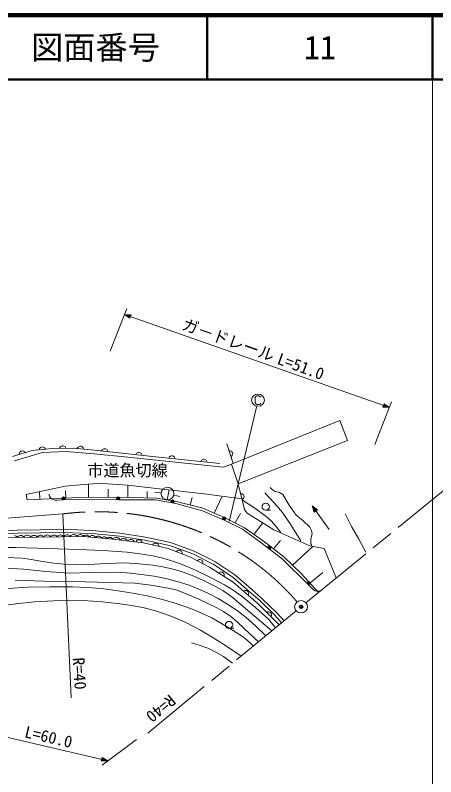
# Model space of a CAD drawing. Units: millimetres, scale not verified. Extents: x 40000 to 680000, y 20000 to 380000.
# Drawn here: x 514160 to 579500, y 261791 to 380000 of the extents above; entities that cross this region are included whole.
import ezdxf
from ezdxf.enums import TextEntityAlignment as Align

# ---------------------------------------------------------------- set-up
doc = ezdxf.new("R2010")
doc.units = ezdxf.units.MM
doc.header["$LTSCALE"] = 1000
doc.header["$PDMODE"] = 32
doc.header["$PDSIZE"] = 500
doc.linetypes.add('CHAIN', pattern=[18.5, 12, -1.5, 3.5, -1.5])
for name, color, linetype, lineweight in [('M-BGD', 7, 'Continuous', 13), ('M-BGD-EXST', 7, 'Continuous', 13), ('M-BMK', 2, 'CHAIN', 13), ('M-BMK-SRVR', 3, 'Continuous', 13), ('M-STR-HTXT', 7, 'Continuous', 13), ('M-TTL', 2, 'Continuous', 140), ('M-TTL-BAND', 7, 'Continuous', 13), ('M-TTL-LINE', 7, 'Continuous', 50)]:
    doc.layers.add(name, color=color, linetype=linetype, lineweight=lineweight)
for name, color, linetype in [('M-BGD-HTXT', 7, 'Continuous'), ('M-OTRS', 6, 'Continuous'), ('M-TTL-TXT', 7, 'Continuous')]:
    doc.layers.add(name, color=color, linetype=linetype)
doc.styles.add('ＭＳ ゴシック', font='')
doc.styles.get('ＭＳ ゴシック').set_extended_font_data('MS Gothic')

msp = doc.modelspace()

# ---------------------------------------------------------------- linework, layer by layer
at = {"layer": 'M-BGD'}
for p, q in [((564605, 317110), (547762, 310327)), ((565807, 313965), (564605, 317110)), ((548028, 310434), (547028, 313476)), ((548783, 307257), (565807, 313965)), ((516792, 312411), (513748, 311501)), ((514055, 310857), (518400, 312146)), ((514887, 312160), (514822, 312041)), ((514965, 312242), (514887, 312160)), ((515067, 312313), (514965, 312242)), ((515220, 312358), (515067, 312313)), ((515346, 312356), (515220, 312358)), ((515460, 312331), (515346, 312356)), ((515585, 312269), (515460, 312331)), ((515673, 312196), (515585, 312269)), ((515747, 312099), (515673, 312196)), ((519917, 312752), (516792, 312411)), ((517883, 312644), (517857, 312527)), ((517931, 312745), (517883, 312644)), ((518019, 312850), (517931, 312745)), ((518112, 312917), (518019, 312850)), ((518227, 312968), (518112, 312917)), ((518386, 312985), (518227, 312968)), ((518510, 312961), (518386, 312985)), ((518400, 312146), (522005, 312259)), ((518616, 312915), (518510, 312961)), ((518727, 312832), (518616, 312915)), ((518798, 312744), (518727, 312832)), ((518851, 312636), (518798, 312744)), ((523161, 312790), (519917, 312752)), ((521077, 312879), (521038, 312765)), ((521136, 312975), (521077, 312879)), ((521235, 313070), (521136, 312975)), ((521334, 313128), (521235, 313070)), ((521454, 313168), (521334, 313128)), ((521614, 313170), (521454, 313168)), ((521734, 313133), (521614, 313170)), ((521835, 313077), (521734, 313133)), ((521936, 312984), (521835, 313077)), ((521998, 312890), (521936, 312984)), ((522039, 312777), (521998, 312890)), ((522005, 312259), (526412, 311918)), ((525444, 312600), (523161, 312790)), ((523855, 312846), (523804, 312737)), ((523923, 312936), (523855, 312846)), ((524032, 313022), (523923, 312936)), ((524137, 313070), (524032, 313022)), ((524260, 313098), (524137, 313070)), ((524419, 313085), (524260, 313098)), ((524535, 313037), (524419, 313085)), ((524630, 312972), (524535, 313037)), ((524721, 312870), (524630, 312972)), ((524772, 312770), (524721, 312870)), ((524801, 312654), (524772, 312770)), ((536019, 311463), (525444, 312600)), ((527644, 312478), (527591, 312370)), ((527715, 312566), (527644, 312478)), ((527826, 312649), (527715, 312566)), ((527932, 312695), (527826, 312649)), ((528056, 312720), (527932, 312695)), ((528215, 312703), (528056, 312720)), ((528330, 312652), (528215, 312703)), ((528423, 312585), (528330, 312652)), ((528511, 312480), (528423, 312585)), ((528559, 312380), (528511, 312480)), ((528585, 312263), (528559, 312380)), ((533113, 312081), (533003, 311997)), ((533220, 312127), (533113, 312081)), ((533344, 312151), (533220, 312127)), ((533503, 312134), (533344, 312151)), ((533617, 312084), (533503, 312134)), ((533710, 312017), (533617, 312084)), ((547506, 312404), (547380, 312407)), ((547620, 312378), (547506, 312404)), ((547745, 312316), (547620, 312378)), ((547832, 312242), (547745, 312316)), ((547906, 312145), (547832, 312242)), ((547954, 312000), (547906, 312145)), ((514795, 311933), (514793, 311814)), ((514822, 312041), (514795, 311933)), ((526412, 311918), (531659, 311426)), ((531659, 311426), (541032, 310402)), ((532932, 311910), (532878, 311801)), ((533003, 311997), (532932, 311910)), ((533798, 311912), (533710, 312017)), ((533847, 311811), (533798, 311912)), ((533873, 311694), (533847, 311811)), ((545953, 310402), (536019, 311463)), ((538059, 311360), (538006, 311251)), ((538130, 311448), (538059, 311360)), ((538240, 311531), (538130, 311448)), ((538347, 311577), (538240, 311531)), ((538470, 311602), (538347, 311577)), ((538630, 311585), (538470, 311602)), ((538744, 311534), (538630, 311585)), ((538837, 311467), (538744, 311534)), ((538925, 311363), (538837, 311467)), ((538974, 311262), (538925, 311363)), ((539000, 311145), (538974, 311262)), ((543097, 310917), (543026, 310829)), ((543208, 311001), (543097, 310917)), ((543314, 311046), (543208, 311001)), ((543438, 311071), (543314, 311046)), ((543597, 311054), (543438, 311071)), ((543711, 311004), (543597, 311054)), ((543804, 310937), (543711, 311004)), ((543892, 310832), (543804, 310937)), ((547677, 311503), (547780, 311572)), ((547780, 311572), (547858, 311655)), ((547858, 311655), (547923, 311773)), ((547923, 311773), (547951, 311881)), ((547951, 311881), (547954, 312000)), ((541032, 310402), (546520, 309834)), ((543026, 310829), (542973, 310721)), ((543941, 310732), (543892, 310832)), ((543967, 310614), (543941, 310732)), ((546520, 309834), (547762, 310327)), ((547762, 310327), (548783, 307257)), ((515838, 305593), (521912, 306919)), ((521912, 306919), (524276, 307109)), ((522031, 305049), (521978, 306173)), ((524276, 307109), (526799, 307298)), ((525566, 305144), (525552, 307204)), ((526799, 307298), (528482, 307260)), ((528482, 307260), (531606, 307071)), ((528611, 305163), (528602, 306417)), ((531606, 307071), (536132, 306540)), ((531635, 305144), (531675, 307063)), ((536132, 306540), (543503, 305706)), ((537764, 304755), (538090, 306319)), ((549792, 303281), (548783, 307257)), ((515993, 304793), (515838, 305593)), ((524044, 305134), (515993, 304793)), ((518006, 304879), (517950, 306054)), ((519456, 305525), (519452, 305639)), ((519503, 305337), (519456, 305525)), ((519631, 305114), (519503, 305337)), ((519756, 304966), (519631, 305114)), ((530133, 305172), (524044, 305134)), ((536141, 305059), (530133, 305172)), ((534639, 305087), (534660, 306062)), ((536826, 305853), (535828, 305928)), ((539386, 304452), (536141, 305059)), ((538788, 305525), (539752, 305272)), ((541349, 303960), (541673, 305117)), ((543503, 305706), (549378, 304912)), ((545094, 302709), (546336, 305324)), ((549297, 305719), (549171, 305729)), ((549408, 305686), (549297, 305719)), ((549529, 305616), (549408, 305686)), ((549611, 305537), (549529, 305616)), ((549595, 304949), (549669, 305063)), ((549678, 305435), (549611, 305537)), ((549669, 305063), (549704, 305169)), ((549715, 305288), (549678, 305435)), ((549704, 305169), (549715, 305288)), ((519920, 304858), (519756, 304966)), ((520164, 304752), (519920, 304858)), ((520366, 304720), (520164, 304752)), ((520686, 304730), (520366, 304720)), ((521686, 304762), (520686, 304730)), ((523939, 304833), (521686, 304762)), ((530245, 304762), (523939, 304833)), ((535952, 304762), (530245, 304762)), ((539105, 304193), (535952, 304762)), ((543234, 303057), (539105, 304193)), ((543311, 303467), (539386, 304452)), ((549404, 304809), (549512, 304872)), ((549512, 304872), (549595, 304949)), ((562912, 300160), (560320, 303839)), ((560320, 303839), (560609, 302883)), ((561142, 303219), (560320, 303839)), ((546613, 301636), (543234, 303057)), ((546877, 301951), (543311, 303467)), ((548319, 301193), (549178, 302656)), ((549792, 303281), (550192, 302722)), ((550192, 302722), (554318, 300107)), ((553075, 303160), (553826, 303160)), ((560387, 303744), (560637, 302946)), ((561070, 303219), (560387, 303744)), ((560454, 303650), (560665, 303009)), ((560998, 303219), (560454, 303650)), ((560520, 303555), (560692, 303072)), ((560926, 303219), (560520, 303555)), ((560587, 303460), (560720, 303135)), ((560853, 303219), (560587, 303460)), ((560609, 302883), (561142, 303219)), ((560637, 302946), (561070, 303219)), ((560665, 303009), (560998, 303219)), ((560676, 303334), (560748, 303198)), ((560781, 303219), (560676, 303334)), ((560692, 303072), (560926, 303219)), ((560720, 303135), (560853, 303219)), ((560748, 303198), (560781, 303219)), ((549466, 300215), (546613, 301636)), ((549761, 300435), (546877, 301951)), ((552685, 298389), (549761, 300435)), ((551223, 299412), (552612, 301189)), ((510305, 299791), (514480, 300052)), ((510338, 299318), (514502, 299578)), ((514172, 299208), (514052, 299225)), ((514293, 299152), (514172, 299208)), ((514374, 299096), (514293, 299152)), ((514435, 299040), (514374, 299096)), ((514480, 300052), (518015, 300126)), ((514502, 299578), (518025, 299653)), ((514614, 299099), (514555, 299042)), ((514694, 299157), (514614, 299099)), ((514813, 299215), (514694, 299157)), ((514933, 299236), (514813, 299215)), ((515053, 299237), (514933, 299236)), ((515173, 299220), (515053, 299237)), ((515294, 299164), (515173, 299220)), ((515375, 299109), (515294, 299164)), ((515436, 299052), (515375, 299109)), ((515627, 299127), (515562, 299063)), ((515714, 299190), (515627, 299127)), ((515845, 299254), (515714, 299190)), ((515977, 299277), (515845, 299254)), ((516109, 299278), (515977, 299277)), ((516242, 299259), (516109, 299278)), ((516374, 299198), (516242, 299259)), ((516463, 299137), (516374, 299198)), ((516530, 299075), (516463, 299137)), ((516598, 298972), (516530, 299075)), ((516716, 299125), (516657, 299067)), ((516795, 299182), (516716, 299125)), ((516914, 299241), (516795, 299182)), ((517034, 299261), (516914, 299241)), ((517154, 299263), (517034, 299261)), ((517275, 299245), (517154, 299263)), ((517396, 299190), (517275, 299245)), ((517476, 299134), (517396, 299190)), ((517537, 299078), (517476, 299134)), ((517598, 298984), (517537, 299078)), ((517641, 299079), (517582, 298984)), ((524787, 299095), (517598, 298984)), ((517700, 299137), (517641, 299079)), ((517779, 299195), (517700, 299137)), ((517898, 299254), (517779, 299195)), ((518018, 299274), (517898, 299254)), ((518015, 300126), (521961, 300201)), ((518138, 299276), (518018, 299274)), ((518025, 299653), (521954, 299727)), ((518258, 299259), (518138, 299276)), ((518379, 299204), (518258, 299259)), ((518460, 299149), (518379, 299204)), ((518521, 299093), (518460, 299149)), ((518583, 298999), (518521, 299093)), ((518647, 299104), (518583, 298999)), ((518712, 299168), (518647, 299104)), ((518799, 299232), (518712, 299168)), ((518930, 299296), (518799, 299232)), ((519062, 299319), (518930, 299296)), ((519194, 299321), (519062, 299319)), ((519327, 299302), (519194, 299321)), ((519460, 299242), (519327, 299302)), ((519549, 299181), (519460, 299242)), ((519616, 299119), (519549, 299181)), ((519684, 299016), (519616, 299119)), ((519742, 299112), (519684, 299016)), ((519801, 299169), (519742, 299112)), ((519880, 299228), (519801, 299169)), ((520000, 299286), (519880, 299228)), ((520119, 299307), (520000, 299286)), ((520239, 299309), (520119, 299307)), ((520360, 299292), (520239, 299309)), ((520481, 299237), (520360, 299292)), ((520562, 299181), (520481, 299237)), ((520623, 299125), (520562, 299181)), ((520685, 299032), (520623, 299125)), ((520743, 299127), (520685, 299032)), ((520802, 299185), (520743, 299127)), ((520881, 299243), (520802, 299185)), ((521000, 299302), (520881, 299243)), ((521120, 299323), (521000, 299302)), ((521240, 299324), (521120, 299323)), ((521360, 299307), (521240, 299324)), ((521482, 299252), (521360, 299307)), ((521563, 299197), (521482, 299252)), ((521624, 299141), (521563, 299197)), ((521685, 299047), (521624, 299141)), ((521744, 299143), (521685, 299047)), ((521803, 299201), (521744, 299143)), ((521882, 299259), (521803, 299201)), ((522001, 299317), (521882, 299259)), ((521954, 299727), (526628, 299504)), ((521961, 300201), (526667, 299976)), ((522121, 299338), (522001, 299317)), ((522241, 299340), (522121, 299338)), ((522361, 299323), (522241, 299340)), ((522482, 299268), (522361, 299323)), ((522563, 299212), (522482, 299268)), ((522624, 299156), (522563, 299212)), ((522686, 299063), (522624, 299156)), ((522750, 299168), (522686, 299063)), ((522815, 299231), (522750, 299168)), ((522902, 299295), (522815, 299231)), ((523033, 299360), (522902, 299295)), ((523165, 299383), (523033, 299360)), ((523297, 299385), (523165, 299383)), ((523429, 299366), (523297, 299385)), ((523563, 299305), (523429, 299366)), ((523652, 299244), (523563, 299305)), ((523719, 299183), (523652, 299244)), ((523787, 299080), (523719, 299183)), ((523845, 299175), (523787, 299080)), ((523904, 299233), (523845, 299175)), ((523983, 299291), (523904, 299233)), ((524102, 299350), (523983, 299291)), ((524222, 299371), (524102, 299350)), ((524342, 299373), (524222, 299371)), ((524463, 299355), (524342, 299373)), ((524584, 299300), (524463, 299355)), ((524665, 299245), (524584, 299300)), ((524726, 299189), (524665, 299245)), ((524787, 299095), (524726, 299189)), ((524828, 299177), (524765, 299097)), ((529344, 298649), (524787, 299095)), ((524887, 299223), (524828, 299177)), ((524965, 299266), (524887, 299223)), ((525078, 299307), (524965, 299266)), ((525187, 299313), (525078, 299307)), ((525295, 299303), (525187, 299313)), ((525400, 299275), (525295, 299303)), ((525502, 299214), (525400, 299275)), ((525568, 299156), (525502, 299214)), ((525616, 299100), (525568, 299156)), ((525661, 299010), (525616, 299100)), ((525731, 299098), (525661, 299010)), ((525797, 299149), (525731, 299098)), ((525883, 299198), (525797, 299149)), ((526008, 299242), (525883, 299198)), ((526130, 299249), (526008, 299242)), ((526249, 299238), (526130, 299249)), ((526367, 299207), (526249, 299238)), ((526480, 299139), (526367, 299207)), ((526554, 299075), (526480, 299139)), ((526607, 299012), (526554, 299075)), ((526628, 299504), (530360, 299132)), ((526667, 299976), (530426, 299602)), ((526856, 299081), (526779, 299037)), ((526969, 299122), (526856, 299081)), ((527079, 299128), (526969, 299122)), ((527186, 299118), (527079, 299128)), ((527292, 299090), (527186, 299118)), ((527394, 299029), (527292, 299090)), ((530360, 299132), (534289, 298538)), ((530426, 299602), (534385, 299003)), ((552319, 298155), (549466, 300215)), ((554318, 300107), (559926, 297644)), ((517598, 298984), (511431, 298909)), ((514496, 298946), (514435, 299040)), ((514555, 299042), (514496, 298946)), ((515497, 298958), (515436, 299052)), ((515562, 299063), (515497, 298958)), ((516657, 299067), (516598, 298972)), ((526656, 298912), (526607, 299012)), ((526720, 298992), (526656, 298912)), ((526779, 299037), (526720, 298992)), ((527460, 298971), (527394, 299029)), ((527508, 298915), (527460, 298971)), ((527552, 298825), (527508, 298915)), ((527615, 298904), (527552, 298825)), ((527675, 298950), (527615, 298904)), ((527752, 298994), (527675, 298950)), ((527865, 299034), (527752, 298994)), ((527974, 299040), (527865, 299034)), ((528082, 299030), (527974, 299040)), ((528188, 299002), (528082, 299030)), ((528290, 298941), (528188, 299002)), ((528356, 298883), (528290, 298941)), ((528404, 298827), (528356, 298883)), ((528448, 298737), (528404, 298827)), ((528511, 298816), (528448, 298737)), ((528571, 298862), (528511, 298816)), ((528648, 298906), (528571, 298862)), ((528761, 298946), (528648, 298906)), ((528870, 298953), (528761, 298946)), ((528978, 298942), (528870, 298953)), ((529084, 298915), (528978, 298942)), ((529186, 298853), (529084, 298915)), ((529252, 298795), (529186, 298853)), ((529300, 298739), (529252, 298795)), ((529344, 298649), (529300, 298739)), ((529396, 298758), (529309, 298654)), ((532684, 298240), (529344, 298649)), ((529476, 298816), (529396, 298758)), ((529581, 298872), (529476, 298816)), ((529733, 298923), (529581, 298872)), ((529879, 298928), (529733, 298923)), ((530022, 298910), (529879, 298928)), ((530162, 298870), (530022, 298910)), ((530296, 298785), (530162, 298870)), ((530382, 298706), (530296, 298785)), ((530444, 298629), (530382, 298706)), ((530500, 298508), (530444, 298629)), ((530580, 298603), (530500, 298508)), ((530654, 298657), (530580, 298603)), ((530749, 298708), (530654, 298657)), ((530889, 298754), (530749, 298708)), ((531023, 298759), (530889, 298754)), ((531154, 298743), (531023, 298759)), ((531282, 298706), (531154, 298743)), ((531404, 298628), (531282, 298706)), ((531483, 298555), (531404, 298628)), ((531540, 298485), (531483, 298555)), ((531592, 298374), (531540, 298485)), ((531671, 298469), (531592, 298374)), ((531745, 298523), (531671, 298469)), ((531841, 298575), (531745, 298523)), ((531981, 298621), (531841, 298575)), ((532114, 298625), (531981, 298621)), ((532246, 298609), (532114, 298625)), ((532374, 298572), (532246, 298609)), ((532496, 298494), (532374, 298572)), ((532575, 298422), (532496, 298494)), ((532632, 298352), (532575, 298422)), ((532684, 298240), (532632, 298352)), ((534100, 298092), (532684, 298240)), ((532947, 298327), (532894, 298218)), ((533018, 298415), (532947, 298327)), ((533129, 298499), (533018, 298415)), ((533235, 298545), (533129, 298499)), ((533359, 298570), (533235, 298545)), ((533518, 298553), (533359, 298570)), ((533633, 298503), (533518, 298553)), ((533725, 298436), (533633, 298503)), ((533814, 298331), (533725, 298436)), ((533863, 298231), (533814, 298331)), ((533889, 298114), (533863, 298231)), ((537911, 297237), (534100, 298092)), ((534289, 298538), (538138, 297683)), ((534385, 299003), (538285, 298137)), ((535667, 297954), (535585, 297875)), ((535787, 298025), (535667, 297954)), ((535898, 298058), (535787, 298025)), ((536024, 298069), (535898, 298058)), ((536180, 298034), (536024, 298069)), ((536288, 297971), (536180, 298034)), ((536371, 297894), (536288, 297971)), ((536446, 297780), (536371, 297894)), ((538285, 298137), (541961, 296814)), ((555623, 295598), (552319, 298155)), ((555880, 295938), (552685, 298389)), ((554283, 297163), (555388, 298454)), ((535585, 297875), (535518, 297774)), ((536481, 297674), (536446, 297780)), ((536492, 297555), (536481, 297674)), ((541368, 295862), (537911, 297237)), ((538138, 297683), (541753, 296382)), ((539261, 296823), (539178, 296733)), ((539355, 296888), (539261, 296823)), ((539486, 296939), (539355, 296888)), ((539602, 296954), (539486, 296939)), ((539728, 296945), (539602, 296954)), ((539876, 296887), (539728, 296945)), ((539971, 296808), (539876, 296887)), ((540040, 296719), (539971, 296808)), ((540093, 296595), (540040, 296719)), ((541961, 296814), (545157, 295188)), ((557242, 294631), (560383, 297559)), ((559926, 297644), (562169, 297227)), ((562169, 297227), (564043, 292645)), ((540110, 296485), (540093, 296595)), ((540100, 296366), (540110, 296485)), ((544353, 294338), (541368, 295862)), ((541753, 296382), (544895, 294784)), ((559602, 291691), (555623, 295598)), ((558604, 293323), (555880, 295938)), ((542512, 295407), (542420, 295325)), ((542613, 295463), (542512, 295407)), ((542748, 295501), (542613, 295463)), ((542865, 295506), (542748, 295501)), ((542989, 295486), (542865, 295506)), ((543130, 295414), (542989, 295486)), ((543217, 295327), (543130, 295414)), ((543277, 295232), (543217, 295327)), ((543317, 295103), (543277, 295232)), ((543301, 294875), (543323, 294993)), ((543323, 294993), (543317, 295103)), ((544895, 294784), (547959, 292777)), ((545157, 295188), (548273, 293147)), ((548007, 291996), (544353, 294338)), ((545866, 293506), (545766, 293433)), ((545972, 293552), (545866, 293506)), ((546111, 293577), (545972, 293552)), ((546227, 293571), (546111, 293577)), ((546349, 293539), (546227, 293571)), ((546482, 293454), (546349, 293539)), ((546559, 293359), (546482, 293454)), ((546608, 293259), (546559, 293359)), ((546635, 293127), (546608, 293259)), ((561292, 290401), (558604, 293323)), ((559948, 291862), (561930, 293494)), ((546594, 292902), (546628, 293017)), ((546628, 293017), (546635, 293127)), ((547959, 292777), (550513, 290547)), ((551935, 288577), (548007, 291996)), ((548273, 293147), (550851, 290896)), ((550851, 290896), (552486, 289475)), ((560297, 291009), (559602, 291691)), ((560519, 290791), (560297, 291009)), ((561851, 290848), (561735, 290743)), ((549713, 290665), (549602, 290607)), ((549825, 290697), (549713, 290665)), ((549967, 290702), (549825, 290697)), ((550081, 290680), (549967, 290702)), ((550196, 290631), (550081, 290680)), ((550314, 290528), (550196, 290631)), ((550376, 290423), (550314, 290528)), ((550339, 289966), (550391, 290075)), ((550409, 290317), (550376, 290423)), ((550391, 290075), (550414, 290184)), ((550414, 290184), (550409, 290317)), ((550513, 290547), (552139, 289135)), ((560771, 290653), (560519, 290791)), ((560996, 290595), (560771, 290653)), ((561279, 290590), (560996, 290595)), ((561507, 290640), (561279, 290590)), ((561735, 290743), (561507, 290640)), ((555153, 285368), (551935, 288577)), ((552139, 289135), (554496, 286867)), ((552486, 289475), (554866, 287186)), ((553314, 287367), (553199, 287316)), ((553428, 287391), (553314, 287367)), ((553569, 287387), (553428, 287391)), ((553682, 287358), (553569, 287387)), ((553794, 287301), (553682, 287358)), ((553904, 287191), (553794, 287301)), ((553888, 286629), (553948, 286735)), ((553957, 287083), (553904, 287191)), ((553948, 286735), (553979, 286841)), ((553983, 286975), (553957, 287083)), ((553979, 286841), (553983, 286975)), ((554496, 286867), (555542, 285688)), ((554866, 287186), (555925, 285993)), ((547379, 284838), (548129, 284838))]:
    msp.add_line(p, q, dxfattribs=at)
for points in [[(553782, 306681), (554062, 306389), (554546, 306069), (555136, 305942), (555757, 305583), (556745, 303929), (557804, 302413), (558823, 301584), (559907, 300524), (560171, 300038), (560294, 299482), (560079, 298709), (560085, 297931), (560262, 297708)], [(552957, 305873), (554401, 304312), (555667, 302794), (556884, 301057), (558042, 299218), (558524, 298433)], [(549482, 304730), (551225, 303595), (553094, 302247), (553960, 301458), (554646, 300692), (555431, 299687)], [(565416, 302613), (566417, 300662), (567559, 298663), (568626, 296649)], [(511456, 297396), (514258, 297377), (523993, 297080), (527790, 296904), (531533, 296634), (533521, 296404), (535528, 296070), (537085, 295712), (538808, 295209), (540344, 294651), (542167, 293867), (544415, 292784), (546688, 291569), (548035, 290751), (549399, 289798), (551510, 288053), (553582, 286207), (554604, 284917)], [(512739, 295846), (515234, 295706), (516630, 295541), (518399, 295219), (520166, 294949), (521775, 294801), (523575, 294712), (525578, 294723), (528318, 294895), (531217, 294976), (533417, 294850), (535532, 294630), (537114, 294385), (538725, 294025), (540246, 293553), (541922, 292920), (543422, 292276), (545195, 291400), (546421, 290685), (547886, 289691), (554044, 284455)], [(512846, 294196), (515435, 294028), (518981, 293648), (522530, 293393), (525929, 293516), (529374, 293545), (531572, 293426), (533765, 293210), (535745, 292926), (537557, 292572), (539298, 292125), (541007, 291581), (542468, 291022), (544092, 290284), (545670, 289459), (547305, 288484), (548639, 287581), (550035, 286503), (551503, 285213), (552885, 283862), (553082, 283663)], [(514128, 292317), (518529, 292162), (523125, 292100), (532724, 291867), (535245, 291525), (537946, 291057), (539112, 290791), (540117, 290468), (542712, 289350), (545396, 288075), (546510, 287430), (547649, 286653), (548651, 285832), (549779, 284757), (551978, 282754)], [(513076, 291022), (516132, 291220), (519534, 291288), (523080, 291259), (525280, 291175), (527567, 290991), (530149, 290676), (532735, 290259), (534890, 289828), (537045, 289291), (539148, 288671), (541408, 287894), (542913, 287302), (544713, 286475), (547108, 285072), (549455, 283582), (550222, 282984), (550926, 282311), (551155, 282077)], [(549258, 280516), (547164, 281977), (545039, 283328), (542931, 284529), (540647, 285712), (539023, 286450), (537500, 287038), (535793, 287585), (534190, 287994), (532229, 288380), (530404, 288643), (527696, 288935), (524703, 289156), (522396, 289189), (520100, 289121), (517104, 288922), (514256, 288641), (504740, 287359)], [(541570, 282591), (542905, 282188), (544077, 281730), (545316, 281126), (546514, 280436), (547943, 279433)]]:
    msp.add_lwpolyline(points, dxfattribs=at)
for centre, major_axis in [((537824, 305779), (1001, 0)), ((521678, 304998), (250, 0)), ((521678, 304998), (150, 0)), ((521678, 304998), (50, 0)), ((530146, 304999), (250, 0)), ((530146, 304999), (150, 0)), ((530146, 304999), (50, 0)), ((538601, 304525), (250, 0)), ((538601, 304525), (150, 0)), ((538601, 304525), (50, 0)), ((553075, 303699), (570, 0)), ((546623, 301891), (250, 0)), ((546623, 301891), (150, 0)), ((546623, 301891), (50, 0)), ((553673, 297413), (250, 0)), ((553673, 297413), (150, 0)), ((553673, 297413), (50, 0)), ((559782, 291855), (250, 0)), ((559782, 291855), (150, 0)), ((559782, 291855), (50, 0)), ((547379, 285378), (570, 0))]:
    msp.add_ellipse(centre, major_axis=major_axis, ratio=0.946108, dxfattribs=at)
at = {"layer": 'M-BGD-EXST'}
for p, q in [((551552, 320820), (551432, 320668)), ((551432, 320668), (551432, 319835)), ((551712, 320933), (551552, 320820)), ((552072, 320933), (551712, 320933)), ((552232, 320820), (552072, 320933)), ((552312, 320706), (552232, 320820)), ((551721, 319355), (547388, 301435)), ((551432, 319835), (551552, 319683)), ((551552, 319683), (551712, 319570)), ((551712, 319570), (552072, 319570)), ((552072, 319570), (552232, 319645)), ((552232, 319645), (552312, 319759))]:
    msp.add_line(p, q, dxfattribs=at)
msp.add_ellipse((551872, 320251), major_axis=(1001, 0), ratio=0.946108, dxfattribs=at)
at = {"layer": 'M-BMK'}
for p, q in [((559332, 288802), (580659, 306195)), ((521582, 302596), (463756, 298287)), ((557818, 287563), (534743, 268566))]:
    msp.add_line(p, q, dxfattribs=at)
msp.add_ellipse((526873, 265053), major_axis=(40033, 0), ratio=0.946108, start_param=0.6819679, end_param=1.7033674, dxfattribs=at)
at = {"layer": 'M-BMK-SRVR'}
for major_axis in [(1001, 0), (40, 0)]:
    msp.add_ellipse((558573, 288184), major_axis=major_axis, ratio=0.946108, dxfattribs=at)
at = {"layer": 'M-OTRS'}
msp.add_point((558573, 288184), dxfattribs=at)
at = {"layer": 'M-STR-HTXT'}
for p, q in [((528898, 327855), (531490, 334457)), ((531141, 333569), (572296, 319104)), ((531141, 333569), (532177, 333488)), ((531982, 332991), (531141, 333569)), ((531404, 333477), (532112, 333430)), ((531972, 333075), (531404, 333477)), ((531554, 333424), (532046, 333372)), ((531963, 333159), (531554, 333424)), ((532046, 333372), (531963, 333159)), ((532112, 333430), (531972, 333075)), ((532177, 333488), (531982, 332991)), ((531779, 333345), (531981, 333314)), ((531953, 333243), (531779, 333345)), ((531981, 333314), (531953, 333243)), ((572644, 319992), (570052, 313390)), ((571260, 319185), (571455, 319682)), ((572296, 319104), (571260, 319185)), ((571325, 319243), (571465, 319598)), ((572033, 319196), (571325, 319243)), ((571391, 319301), (571474, 319514)), ((571883, 319249), (571391, 319301)), ((571455, 319682), (572296, 319104)), ((571456, 319359), (571484, 319430)), ((571658, 319328), (571456, 319359)), ((571465, 319598), (572033, 319196)), ((571474, 319514), (571883, 319249)), ((571484, 319430), (571658, 319328)), ((521582, 302596), (522837, 274035)), ((493121, 272512), (528559, 264283)), ((527651, 263607), (532979, 267575)), ((527520, 264251), (527654, 264766)), ((528559, 264283), (527520, 264251)), ((527578, 264316), (527674, 264684)), ((528287, 264346), (527578, 264316)), ((527636, 264380), (527694, 264601)), ((528131, 264382), (527636, 264380)), ((527654, 264766), (528559, 264283)), ((527674, 264684), (528287, 264346)), ((527694, 264601), (528131, 264382)), ((527694, 264445), (527713, 264518)), ((527898, 264436), (527694, 264445)), ((527713, 264518), (527898, 264436))]:
    msp.add_line(p, q, dxfattribs=at)
at = {"layer": 'M-TTL'}
msp.add_line((680000, 380000), (40000, 380000), dxfattribs=at)
at = {"layer": 'M-TTL-BAND'}
msp.add_line((579000, 20000), (579000, 370000), dxfattribs=at)
at = {"layer": 'M-TTL-LINE'}
for p, q in [((543997, 380000), (543997, 370000)), ((579000, 380000), (579000, 370000)), ((40000, 370000), (680000, 370000))]:
    msp.add_line(p, q, dxfattribs=at)

# ---------------------------------------------------------------- texts
at = {"layer": 'M-BGD-HTXT', "style": 'ＭＳ ゴシック'}
msp.add_text('市道魚切線', height=1833, dxfattribs=at).set_placement((525357, 307891), align=Align.BOTTOM_LEFT)
at = {"layer": 'M-STR-HTXT', "style": 'ＭＳ ゴシック'}
for s, rotation, p in [('ガ－ドレール', 340.328, (539730, 330754)), ('L=51.0', 339.944, (554521, 325405)), ('R=40', 273.91, (522523, 280212)), ('R=40', 219.633, (537780, 275104)), ('L=60.0', 346.917, (515374, 267403))]:
    msp.add_text(s, height=1833, rotation=rotation, dxfattribs=at).set_placement(p, align=Align.BOTTOM_LEFT)
at = {"layer": 'M-TTL-TXT', "style": 'ＭＳ ゴシック'}
for s, p in [('図面番号', (526622, 375000)), ('11', (561497, 375000))]:
    msp.add_text(s, height=3666, dxfattribs=at).set_placement(p, align=Align.MIDDLE_CENTER)

doc.saveas('drawing.dxf')
